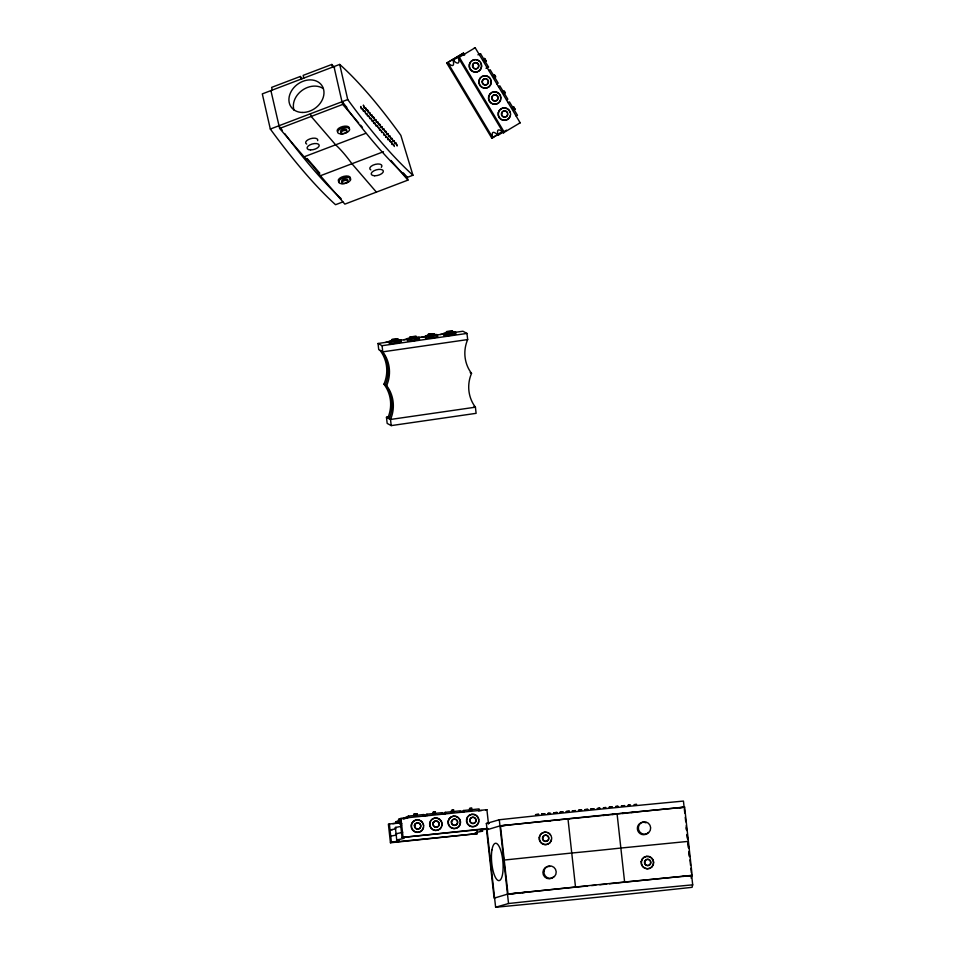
<?xml version="1.0" encoding="UTF-8"?>
<svg xmlns="http://www.w3.org/2000/svg" width="955" height="955" viewBox="0 0 955 955"><rect width="100%" height="100%" fill="white"/><g stroke="black" fill="none" stroke-linecap="round" stroke-linejoin="round"><path stroke-width="1.43" d="M368.737 115.77L369.872 118.683L369.573 117.083M372.82 120.497L373.942 123.41L373.166 120.819M384.996 134.774L386.178 137.604L385.88 136.004M691.038 878.015L692.148 875.317L684.616 807.059L617.085 813.911A200.848 10.863 -6.3 0 1 567.986 818.889L500.456 825.741L486.573 829.907L494.117 898.166L507.988 893.999L575.519 887.147A200.848 10.863 -6.3 0 0 587.588 885.989M515.688 893.391L507.511 894.226A706.485 38.212 -6.3 0 1 691.671 875.544L692.697 884.843L692.065 887.326A803.394 43.453 -6.3 0 1 495.621 907.25L486.37 823.485L499.286 819.76A706.485 38.212 -6.3 0 1 683.446 801.078L684.126 807.285L679.709 807.727M398.76 820.823L400.802 820.56M469.359 810.091L471.627 809.816M364.667 111.043L365.789 113.955L365.741 113.096M389.127 139.418L390.273 141.806M391.156 141.782L392.29 144.694L392.23 143.847M416.499 339.443L414.84 340.016M446.821 334.716L451.226 334.763M446.761 63.066L463.557 53.062L446.761 63.066L491.777 138.117L492.744 137.675A33.867 5.73 58.9 0 1 498.068 135.24A33.867 5.73 58.9 0 1 503.392 132.805L504.359 132.363L459.343 57.312L458.376 57.754A33.867 5.73 58.9 0 1 453.052 60.189A33.867 5.73 58.9 0 1 447.728 62.624L492.744 137.675L500.05 133.258M453.052 60.189L463.605 53.814A33.867 5.73 58.9 0 0 464.739 54.829M475.172 47.75L458.376 57.754L503.392 132.805L520.177 122.801L475.172 47.75L474.193 48.192M479.183 54.447L480.508 53.659L488.542 67.053L487.229 67.853M488.829 70.539L490.154 69.739L498.188 83.133L496.875 83.933M498.474 86.619L499.799 85.819L507.833 99.225L506.52 100.012M508.12 102.698L509.445 101.899L517.479 115.304L516.166 116.104M491.777 138.117L501.518 132.232M498.068 135.24L506.508 130.143M477.918 54.829L480.508 53.659M485.964 68.235L488.542 67.053M519.21 123.243L520.177 122.801M401.207 822.506L388.387 824.153L390.44 842.776L477.345 833.608A33.867 1.826 -6.3 0 1 482.669 831.172A33.867 1.826 -6.3 0 1 486.19 829.071M390.44 842.776L391.407 842.334A33.867 1.826 -6.3 0 0 396.731 839.899A33.867 1.826 -6.3 0 0 402.043 837.463L399.99 818.841L400.957 818.399L486.907 809.685L488.483 824.01M401.088 821.073L396.05 823.377L395.883 821.825L399.751 820.059A156.692 25.284 84.2 0 0 400.611 820.118M403.452 818.972A156.692 25.284 84.2 0 0 404.598 817.838L408.465 816.071L423.805 814.52L423.984 816.071M442.392 814.197L442.225 812.645L426.885 814.209L423.005 815.976L425.799 815.689M460.811 812.335L460.644 810.783L445.293 812.335L441.425 814.102L444.218 813.827M487.48 828.451L402.043 837.463L487.993 828.749M479.231 810.461L479.064 808.909L463.712 810.473L459.844 812.239L462.626 811.953M485.94 810.127L486.907 809.685M503.739 860.097L571.747 853.018A200.848 10.863 -6.3 0 0 620.857 848.04L687.898 841.415M684.616 807.059L684.126 807.285A706.485 38.212 -6.3 0 0 499.966 825.968L505.434 825.407M410.602 338.285L416.332 337.915L414.16 337.7M428.795 335.659L434.525 335.289L433.093 335.038M302.162 78.632L300.288 76.472L271.626 87.383L272.342 90.068M334.62 67.71L331.827 64.463L303.153 75.373L303.869 78.059M333.975 66.599L341.986 101.743A803.394 154.698 69.2 0 0 407.2 177.427L412.942 175.243L400.849 135.359A706.485 136.04 69.2 0 0 339.705 64.415L262.303 93.888L270.325 129.044A803.394 154.698 69.2 0 0 335.539 204.716L342.905 201.911M270.325 129.044L347.727 99.571A803.394 154.698 69.2 0 0 412.942 175.243M270.91 90.606L279.636 128.447L342.702 104.429L358.698 122.98M279.636 128.447L304.096 156.823L365.789 133.33M304.096 156.823A200.848 38.678 69.2 0 1 320.402 175.744L383.468 151.726M403.308 172.915L407.2 177.427L407.928 180.113L344.851 204.131L320.402 175.744M414.948 815.582L414.112 815.689L416.285 815.367M472.319 809.792L471.221 809.84M495.621 907.25L508.538 903.526A706.485 38.212 -6.3 0 1 692.697 884.843M397.829 342.356L395.072 342.869M447.513 332.889L446.51 333.307L452.372 332.459M550.569 813.183L547.812 813.445L549.185 813.194M416.858 815.439L415.974 815.439M451.273 811.857L452.204 811.774M400.002 819.151L400.981 818.972M401.828 823.64L399.87 824.093L400.599 824.189M394.355 340.505L391.932 341.198L397.781 340.35M434.979 813.612L435.611 813.469L433.51 813.624M392.159 341.221L385.605 342.403M397.674 340.422L400.766 340.207M407.594 338.989L403.798 339.765M425.787 336.363L421.991 337.139M445.364 333.534L440.183 334.513M454.15 332.495L462.924 331.23L466.971 333.426L467.675 339.574L382.776 351.846L378.729 349.637L378.025 343.49L389.736 341.806M398.522 340.529L408.764 339.049M426.336 336.518L418.624 337.401M436.578 335.038L443.896 333.975M378.025 343.49L382.072 345.698L466.971 333.426M467.675 339.574A33.867 32.828 -61.4 0 0 471.543 373.381A33.867 32.828 -61.4 0 0 475.411 407.188L476.115 413.336L391.216 425.608L387.169 423.399L386.465 417.251L389.389 416.834M405.218 818.375L404.263 818.542L405.207 818.53M433.785 813.636L433.093 813.827M405.863 817.981L407.403 817.802M453.04 811.798L454.031 811.607L451.93 811.762M604.431 807.596C600.229 808.276 609.004 807.035 604.778 807.727M617.049 806.474C621.311 805.841 612.573 806.772 616.644 806.521M628.987 805.101C624.773 805.793 633.559 804.54 629.333 805.232M635.469 804.611C639.623 804.026 631.673 804.767 634.669 804.695M452.145 810.162L451.333 810.401M452.479 810.294L453.864 810.055L452.073 810.341M470.899 808.431C475.148 807.787 466.446 808.706 470.493 808.467M400.563 819.163L398.462 819.33L400.634 819.008M424.629 816.059L425.429 815.964M598.236 808.396L600.003 808.097L597.209 808.467M404.598 817.838L407.379 817.564M399.99 818.841L405.923 818.244M478.527 810.879L481.487 810.58M395.883 821.825L398.677 821.539M392.827 823.699L400.24 822.947M392.66 829.656L390.034 829.919A33.867 1.826 -6.3 0 0 395.848 828.713M547.12 821.181L550.068 820.882M555.953 820.285L558.902 819.987M566.267 819.235L569.216 818.936M575.113 818.34L578.05 818.041M585.427 817.301L588.364 816.991M594.261 816.394L597.209 816.095M603.106 815.498L607.523 815.057M611.94 814.603L614.889 814.305M622.254 813.565L625.203 813.254M631.088 812.657L634.036 812.359M617.706 882.909A200.848 10.863 -6.3 0 0 624.63 882.169L692.148 875.317M522.242 892.722L525.19 892.424M682.825 876.439L691.671 875.544M433.272 812.239L435.444 811.917L432.925 812.275M431.457 337.616L428.568 337.581M387.288 137.174L388.208 139.967L387.754 137.986M470.194 372.653L471.543 373.381M474.062 406.46L475.411 407.188L390.511 419.46L386.465 417.251M380.078 350.378A33.867 32.828 -61.4 0 1 383.946 384.185L386.644 385.653A33.867 32.828 -61.4 0 1 390.511 419.46L391.216 425.608M484.615 61.788L484.651 61.156M494.26 77.88L494.296 77.236M370.994 118.253L371.913 121.046L371.292 118.73M391.252 141.794L391.992 143.095M502.76 91.525L504.168 94.008M512.405 107.605L513.002 108.369M346.856 107.402L341.986 101.743L342.702 104.429M360.584 125.165L362.458 127.349M390.989 160.464L407.928 180.113M376.389 192.122L351.929 163.735A200.848 38.678 69.2 0 0 335.623 144.814L311.175 116.438L310.459 113.752M307.152 158.518L319.806 173.201M495.191 76.627C497.304 78.429 492.732 72.055 494.762 75.97M493.293 75.636L494.129 76.901M383.361 132.65L384.137 135.24L383.97 134.01M364.87 111.162L365.335 111.974M504.622 92.396C507.165 95.261 502.461 87.944 504.407 92.05M381.487 130.56C379.66 128.674 383.17 135.634 381.797 131.265M367.221 114.003C365.467 111.938 368.546 118.778 367.675 115.089M513.217 108.715L513.814 110.088M484.483 60.822L483.302 59.711M393.878 145.088L393.197 144.145L394.343 146.533M389.628 140.015L390.094 141.113M379.601 128.531C377.631 125.38 380.663 133.115 379.899 129.283M363.306 109.61C361.336 106.459 364.356 114.194 363.592 110.362M377.726 126.538L376.843 125.32L378.049 127.612M361.42 107.617C359.498 103.582 361.718 111.246 361.67 108.369M331.827 64.463L332.543 67.137M300.288 76.472L301.004 79.146M339.705 64.415L347.727 99.571M686.191 827.794L686.466 829.847M687.087 834.921L687.481 838.335M382.072 345.698L382.776 351.846A33.867 32.828 -61.4 0 1 386.644 385.653M684.293 808.706L684.771 813.087M685.236 817.241L685.738 821.801M686.168 825.765L686.693 830.516M687.111 834.3L687.66 839.23M688.054 842.835L688.627 847.945M688.997 851.371L689.582 856.659M689.94 859.894L690.549 865.373M690.871 868.274L691.348 872.691M617.085 813.911L624.63 882.169M567.986 818.889L575.519 887.147M500.456 825.741L507.988 893.999M499.286 819.76L508.538 903.526M477.034 830.743L477.345 833.608L391.407 842.334L389.354 823.711M463.712 810.473L463.879 812.025M445.293 812.335L445.472 813.887M426.885 814.209L427.052 815.761M408.465 816.071L408.633 817.623M400.957 818.399L403.022 837.022M401.172 826.278A33.867 1.826 -6.3 0 1 395.358 827.484L396.731 839.899M688.03 843.181L688.531 847.98M688.973 852.421L689.331 856.205M341.162 198.7A803.394 154.698 69.2 0 1 284.769 133.676M282.274 130.322A803.394 154.698 69.2 0 1 279.755 126.908M306.698 144.086A6.255 2.877 -15 0 1 310.435 138.726A6.255 2.877 -15 0 1 317.693 140.648M342.177 181.904A3.128 1.444 -15 0 1 342.738 179.803A3.128 1.444 -15 0 1 346.844 179.051A3.128 1.444 -15 0 1 346.987 181.02M339.312 181.928A6.255 2.877 -15 0 1 343.836 176.353A6.255 2.877 -15 0 1 349.817 179.325M370.838 169.918A6.255 2.877 -15 0 1 375.363 164.344A6.255 2.877 -15 0 1 381.343 167.328M341.627 132.232A3.128 1.444 -15 0 1 341.126 130.346A3.128 1.444 -15 0 1 345.149 129.092A3.128 1.444 -15 0 1 346.355 130.751M337.509 131.539A6.255 2.877 -15 0 1 342.761 126.502A6.255 2.877 -15 0 1 349.232 128.65M294.033 110.171A18.754 14.862 -35.6 0 1 301.852 90.57A18.754 14.862 -35.6 0 1 323.053 88.481M383.946 384.185A33.867 32.828 -61.4 0 1 387.814 417.992M389.163 418.72A33.867 32.828 -61.4 0 0 385.295 384.913A33.867 32.828 -61.4 0 0 381.427 351.106M398.366 339.729A6.255 0.895 -6.5 0 1 399.62 340.971A6.255 0.895 -6.5 0 1 390.106 341.974A6.255 0.895 -6.5 0 1 392.159 340.386M400.718 341.365A6.255 0.895 -6.5 0 1 394.94 343.334A6.255 0.895 -6.5 0 1 389.962 342.499M416.559 337.103A6.255 0.895 -6.5 0 1 417.813 338.333A6.255 0.895 -6.5 0 1 408.298 339.347A6.255 0.895 -6.5 0 1 410.352 337.76M418.911 338.738A6.255 0.895 -6.5 0 1 414.745 340.505A6.255 0.895 -6.5 0 1 407.2 340.434M434.752 334.477A6.255 0.895 -6.5 0 1 436.005 335.706A6.255 0.895 -6.5 0 1 426.491 336.709A6.255 0.895 -6.5 0 1 428.544 335.133M437.104 336.112A6.255 0.895 -6.5 0 1 432.138 337.986A6.255 0.895 -6.5 0 1 425.667 337.545M451.476 331.91A6.255 0.895 -6.5 0 1 454.855 332.877A6.255 0.895 -6.5 0 1 445.03 334.107A6.255 0.895 -6.5 0 1 446.737 332.495M455.296 333.486A6.255 0.895 -6.5 0 1 449.519 335.456A6.255 0.895 -6.5 0 1 444.553 334.62M454.138 60.452A33.867 5.73 58.9 0 1 453.004 59.437M458.639 58.398A33.867 5.73 58.9 0 0 458.328 57.002A33.867 5.73 58.9 0 0 459.462 58.016M463.605 53.814A33.867 5.73 58.9 0 1 463.915 55.211M480.568 62.744A6.255 6.16 65.4 0 1 477.548 71.768A6.255 6.16 65.4 0 1 469.239 67.089A6.255 6.16 65.4 0 1 475.148 59.699M476.748 59.89A6.255 6.16 65.4 0 1 479.553 61.466M485.904 78.883A3.128 3.08 65.4 0 1 487.754 83.658A3.128 3.08 65.4 0 1 482.693 83.73A3.128 3.08 65.4 0 1 484.316 78.907M490.87 80.327A6.255 6.16 65.4 0 1 484.018 88.17A6.255 6.16 65.4 0 1 479.792 78.501A6.255 6.16 65.4 0 1 490.213 78.823M496.302 95.261A3.128 3.08 65.4 0 1 496.66 100.514A3.128 3.08 65.4 0 1 491.801 98.568A3.128 3.08 65.4 0 1 495.55 94.963M500.587 99.63A6.255 6.16 65.4 0 1 490.727 102.925A6.255 6.16 65.4 0 1 491.837 92.48A6.255 6.16 65.4 0 1 500.754 98.019M507.559 114.027A3.128 3.08 65.4 0 1 503.237 116.916A3.128 3.08 65.4 0 1 502.426 111.699A3.128 3.08 65.4 0 1 507.439 113.227M510.233 115.71A6.255 6.16 65.4 0 1 500.814 119.327A6.255 6.16 65.4 0 1 500.563 109.121A6.255 6.16 65.4 0 1 510.161 112.487M395.358 827.484A33.867 1.826 -6.3 0 1 396.325 827.531M396.54 834.921A33.867 1.826 -6.3 0 1 390.714 836.126M397.017 833.739A33.867 1.826 -6.3 0 0 396.038 833.691A33.867 1.826 -6.3 0 0 402.712 832.235M400.682 825.048A33.867 1.826 -6.3 0 1 401.649 825.096M420.63 826.541A3.128 3.08 65.4 0 1 415.867 828.618A3.128 3.08 65.4 0 1 415.974 823.365A3.128 3.08 65.4 0 1 420.642 825.729M423.447 827.161A6.255 6.16 65.4 0 1 416.941 832.378A6.255 6.16 65.4 0 1 411.163 826.23A6.255 6.16 65.4 0 1 416.655 819.951M418.266 819.999A6.255 6.16 65.4 0 1 422.313 822.518M423.089 823.95A6.255 6.16 65.4 0 1 423.471 825.526M414.279 825.657A3.128 3.08 65.4 0 1 415.509 823.628M441.413 826.851A6.255 6.16 65.4 0 1 431.111 828.355A6.255 6.16 65.4 0 1 434.012 818.28A6.255 6.16 65.4 0 1 441.855 825.287M432.925 823.007A3.128 3.08 65.4 0 1 434.62 821.372M475.877 820.942A3.128 3.08 65.4 0 1 471.113 823.019A3.128 3.08 65.4 0 1 471.221 817.755A3.128 3.08 65.4 0 1 475.9 820.13M478.694 821.551A6.255 6.16 65.4 0 1 469.168 825.705A6.255 6.16 65.4 0 1 469.371 815.188A6.255 6.16 65.4 0 1 478.718 819.927M616.333 883.053A200.848 10.863 -6.3 0 1 609.433 883.781M606.688 884.067A200.848 10.863 -6.3 0 1 599.824 884.772M595.729 885.178A200.848 10.863 -6.3 0 1 591.658 885.595M553.9 876.523A6.255 6.16 65.4 0 1 543.323 874.78A6.255 6.16 65.4 0 1 550.008 866.424M548.6 838.836A3.128 3.08 65.4 0 1 543.837 840.913A3.128 3.08 65.4 0 1 543.944 835.661A3.128 3.08 65.4 0 1 548.624 838.024M551.417 839.457A6.255 6.16 65.4 0 1 544.386 844.602A6.255 6.16 65.4 0 1 539.205 837.44A6.255 6.16 65.4 0 1 546.236 832.294M547.788 832.76A6.255 6.16 65.4 0 1 550.283 834.801M648.35 832.426A6.255 6.16 65.4 0 1 640.113 833.643A6.255 6.16 65.4 0 1 638.107 825.43A6.255 6.16 65.4 0 1 646.01 822.804M489.282 823.21A803.394 43.453 -6.3 0 1 486.37 823.485M363.401 105.301L364.583 108.13L363.401 105.301M365.443 107.676L366.625 110.494L365.443 107.676M367.484 110.04L368.666 112.857L367.532 109.944M369.525 112.404L370.695 115.221L369.525 112.404M371.555 114.767L372.737 117.596L371.614 114.672M373.596 117.131L374.778 119.96L373.596 117.131M374.802 122.956L375.983 125.774L374.802 122.956M375.637 119.494L376.807 122.324L375.637 119.494M377.679 121.858L378.849 124.687L377.679 121.858M379.708 124.222L380.89 127.051L379.708 124.222M381.749 126.585L382.931 129.414L381.749 126.585M383.791 128.961L384.961 131.778L383.838 128.865M385.82 131.324L387.002 134.142L385.82 131.324M387.861 133.688L389.043 136.517L387.861 133.688M389.903 136.052L391.084 138.881L389.903 136.052M391.944 138.415L393.114 141.245L391.944 138.415M393.973 140.779L395.155 143.608L393.973 140.779M396.015 143.143L397.196 145.972L396.062 143.059M535.54 814.663L538.62 814.329L535.54 814.663M541.676 814.042L544.756 813.708L541.676 814.042M553.96 812.801L557.04 812.466L553.96 812.801M560.096 812.18L563.175 811.834L560.203 812.144M566.231 811.547L569.311 811.213L566.231 811.547M572.367 810.926L575.447 810.592L572.367 810.926M578.515 810.306L581.595 809.971L578.515 810.306M584.651 809.685L587.731 809.351L584.651 809.685M590.787 809.064L593.867 808.73L590.787 809.064M609.206 807.19L612.286 806.856L609.314 807.154M621.478 805.948L624.558 805.614L621.478 805.948M413.945 814.126L417.025 813.791L413.945 814.126M484.555 58.434L486.167 61.12L484.555 58.434M513.492 106.685L515.103 109.371L513.492 106.685M391.896 339.526L397.96 339.001L391.896 339.526M410.089 336.9L416.153 336.375L410.089 336.9M428.282 334.274L434.346 333.749L428.282 334.274M446.474 331.648L452.539 331.122L446.474 331.648M310.53 149.935A6.255 2.877 -15 0 0 319.209 145.22A6.255 2.877 -15 0 0 309.695 145.005A6.255 2.877 -15 0 0 310.53 149.935M342.069 183.754A6.255 2.877 -15 0 0 350.748 179.051A6.255 2.877 -15 0 0 341.221 178.824A6.255 2.877 -15 0 0 342.069 183.754M343.728 183.491A3.128 1.444 -15 0 0 348.074 181.14A3.128 1.444 -15 0 0 343.311 181.02A3.128 1.444 -15 0 0 343.728 183.491M374.67 175.768A6.255 2.877 -15 0 0 383.349 171.052A6.255 2.877 -15 0 0 373.835 170.838A6.255 2.877 -15 0 0 374.67 175.768M340.995 133.915A6.255 2.877 -15 0 0 349.673 129.2A6.255 2.877 -15 0 0 340.147 128.973A6.255 2.877 -15 0 0 340.995 133.915M342.654 133.64A3.128 1.444 -15 0 0 346.999 131.289A3.128 1.444 -15 0 0 342.236 131.169A3.128 1.444 -15 0 0 342.654 133.64M302.222 112.463A18.754 14.862 -35.6 0 0 323.303 88.385A18.754 14.862 -35.6 0 0 293.83 87.681A18.754 14.862 -35.6 0 0 302.222 112.463M472.534 65.047A3.128 3.08 65.4 0 0 476.402 68.82A3.128 3.08 65.4 0 0 477.667 63.591A3.128 3.08 65.4 0 0 472.534 65.047M469.538 64.283A6.255 6.16 65.4 0 0 477.273 71.828A6.255 6.16 65.4 0 0 479.792 61.359A6.255 6.16 65.4 0 0 469.538 64.283M472.773 64.94A3.128 3.08 65.4 0 0 476.652 68.712A3.128 3.08 65.4 0 0 477.906 63.484A3.128 3.08 65.4 0 0 472.773 64.94M479.183 80.363A6.255 6.16 65.4 0 0 486.919 87.908A6.255 6.16 65.4 0 0 489.438 77.439A6.255 6.16 65.4 0 0 479.183 80.363M482.418 81.02A3.128 3.08 65.4 0 0 486.298 84.792A3.128 3.08 65.4 0 0 487.551 79.563A3.128 3.08 65.4 0 0 482.418 81.02M488.829 96.443A6.255 6.16 65.4 0 0 496.564 103.988A6.255 6.16 65.4 0 0 499.083 93.518A6.255 6.16 65.4 0 0 488.829 96.443M492.064 97.112A3.128 3.08 65.4 0 0 495.943 100.872A3.128 3.08 65.4 0 0 497.197 95.643A3.128 3.08 65.4 0 0 492.064 97.112M498.474 112.535A6.255 6.16 65.4 0 0 506.21 120.067A6.255 6.16 65.4 0 0 508.729 109.598A6.255 6.16 65.4 0 0 498.474 112.535M501.709 113.191A3.128 3.08 65.4 0 0 505.589 116.964A3.128 3.08 65.4 0 0 506.842 111.723A3.128 3.08 65.4 0 0 501.709 113.191M411.474 825.036A6.255 6.16 65.4 0 0 419.83 831.877A6.255 6.16 65.4 0 0 421.43 821.216A6.255 6.16 65.4 0 0 411.474 825.036M414.768 825.43A3.128 3.08 65.4 0 0 418.947 828.845A3.128 3.08 65.4 0 0 419.746 823.52A3.128 3.08 65.4 0 0 414.768 825.43M432.937 823.676A3.128 3.08 65.4 0 0 437.115 827.09A3.128 3.08 65.4 0 0 437.927 821.766A3.128 3.08 65.4 0 0 432.937 823.676M429.881 823.174A6.255 6.16 65.4 0 0 438.25 830.002A6.255 6.16 65.4 0 0 439.849 819.342A6.255 6.16 65.4 0 0 429.881 823.174M433.188 823.568A3.128 3.08 65.4 0 0 437.366 826.982A3.128 3.08 65.4 0 0 438.166 821.646A3.128 3.08 65.4 0 0 433.188 823.568M451.357 821.801A3.128 3.08 65.4 0 0 455.535 825.227A3.128 3.08 65.4 0 0 456.335 819.891A3.128 3.08 65.4 0 0 451.357 821.801M448.301 821.3A6.255 6.16 65.4 0 0 456.657 828.14A6.255 6.16 65.4 0 0 458.269 817.48A6.255 6.16 65.4 0 0 448.301 821.3M448.062 821.407A6.255 6.16 65.4 0 0 456.418 828.248A6.255 6.16 65.4 0 0 458.018 817.587A6.255 6.16 65.4 0 0 448.062 821.407M451.596 821.694A3.128 3.08 65.4 0 0 455.774 825.108A3.128 3.08 65.4 0 0 456.586 819.784A3.128 3.08 65.4 0 0 451.596 821.694M466.72 819.438A6.255 6.16 65.4 0 0 475.077 826.266A6.255 6.16 65.4 0 0 476.676 815.606A6.255 6.16 65.4 0 0 466.72 819.438M470.015 819.832A3.128 3.08 65.4 0 0 474.193 823.246A3.128 3.08 65.4 0 0 474.993 817.91A3.128 3.08 65.4 0 0 470.015 819.832M644.482 861.995A3.128 3.08 65.4 0 0 648.66 865.421A3.128 3.08 65.4 0 0 649.472 860.085A3.128 3.08 65.4 0 0 644.482 861.995M641.426 861.494A6.255 6.16 65.4 0 0 649.794 868.334A6.255 6.16 65.4 0 0 651.394 857.674A6.255 6.16 65.4 0 0 641.426 861.494M641.187 861.613A6.255 6.16 65.4 0 0 649.543 868.441A6.255 6.16 65.4 0 0 651.155 857.781A6.255 6.16 65.4 0 0 641.187 861.613M644.732 861.888A3.128 3.08 65.4 0 0 648.911 865.314A3.128 3.08 65.4 0 0 649.71 859.978A3.128 3.08 65.4 0 0 644.732 861.888M543.944 871.127A6.255 6.16 65.4 0 0 552.3 877.967A6.255 6.16 65.4 0 0 553.9 867.307A6.255 6.16 65.4 0 0 543.944 871.127M539.444 837.332A6.255 6.16 65.4 0 0 547.8 844.172A6.255 6.16 65.4 0 0 549.412 833.512A6.255 6.16 65.4 0 0 539.444 837.332M542.738 837.726A3.128 3.08 65.4 0 0 546.917 841.14A3.128 3.08 65.4 0 0 547.716 835.816A3.128 3.08 65.4 0 0 542.738 837.726M638.394 827.042A6.255 6.16 65.4 0 0 646.75 833.87A6.255 6.16 65.4 0 0 648.35 823.21A6.255 6.16 65.4 0 0 638.394 827.042M491.956 849.902A18.754 5.611 84.7 0 0 497.853 880.343A18.754 5.611 84.7 0 0 502.044 855.608A18.754 5.611 84.7 0 0 491.956 849.902"/></g></svg>
